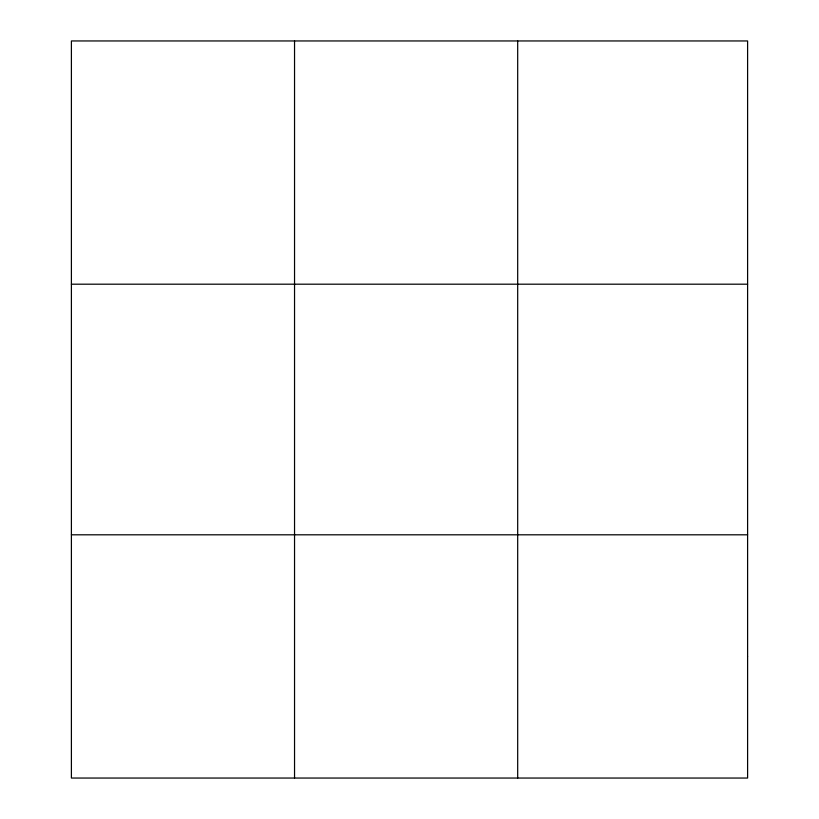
<?xml version="1.0" encoding="UTF-8"?>
<svg xmlns="http://www.w3.org/2000/svg" width="819" height="819" viewBox="0 0 819 819"><rect width="100%" height="100%" fill="white"/><g stroke="black" fill="none" stroke-linecap="round" stroke-linejoin="round"><path stroke-width="1.23" d="M294.543 40.95L294.543 778.05M517.69 40.95L517.69 778.05M71.396 284.193L747.604 284.193M71.396 534.807L747.604 534.807M747.604 656.428L747.604 778.05L71.396 778.05L71.396 40.95L747.604 40.95L747.604 656.428"/></g></svg>
